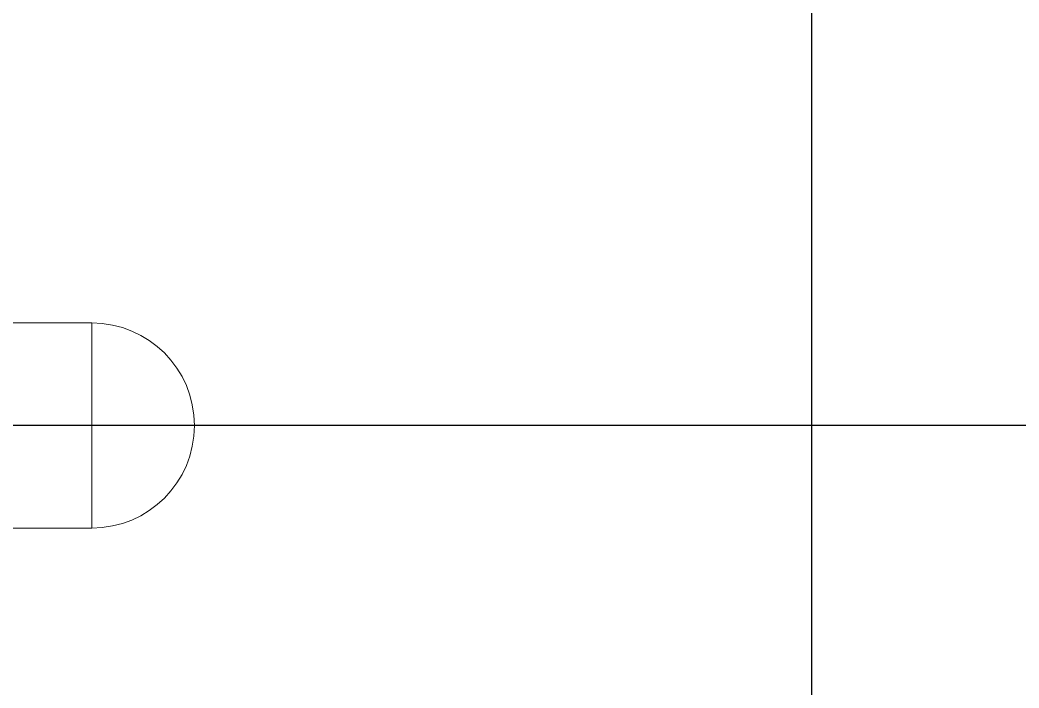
# Model space of a CAD drawing. Header units: metres. Extents: x 75097 to 220695, y -1557923 to -1361206.
# Drawn here: x 115643 to 118224, y -1463116 to -1461390 of the extents above; entities that cross this region are included whole.
import ezdxf

# ---------------------------------------------------------------- set-up
doc = ezdxf.new("R2010")
doc.units = ezdxf.units.M
doc.layers.get('0').update_dxf_attribs({"lineweight": 0})
doc.layers.add('A-100 - Copy$0$axes', color=8, linetype='Continuous')
for name, color, linetype, lineweight in [('A-100 - Copy$0$Structure', 8, 'Continuous', 9), ('A-100 - Copy$0$Walls', 8, 'Continuous', 0), ('E-LG', 245, 'Continuous', 30)]:
    doc.layers.add(name, color=color, linetype=linetype, lineweight=lineweight)

# ---------------------------------------------------------------- blocks, each defined once
blk = doc.blocks.new('A-100 - Copy')
at = {"layer": 'A-100 - Copy$0$axes'}
blk.add_line((215702.3, -1462437.7, 2.4), (83332.8, -1462437.7, 2.4), dxfattribs=at)
at = {"layer": 'A-100 - Copy$0$Structure', "elevation": 0}
blk.add_lwpolyline([(115298.3, -1462702.7), (115828.3, -1462702.7), (115828.3, -1462172.7), (115298.3, -1462172.7)], close=True, dxfattribs=at)
at = {"layer": 'A-100 - Copy$0$Walls'}
blk.add_arc((115828.3, -1462437.7, 0), 265, 270, 90, dxfattribs=at)

msp = doc.modelspace()

# ---------------------------------------------------------------- linework, layer by layer
at = {"layer": 'E-LG', "color": 1}
msp.add_lwpolyline([(95918.6, -1465252.9), (115237, -1465252.9), (115237, -1465905.8), (115312.2, -1465951), (115227.4, -1465994.9), (115227.4, -1468887.4), (115353.3, -1468943.6), (115222.3, -1468991.3), (115222.3, -1469278.5), (117688, -1469278.5), (117688, -1457043.1), (117707.4, -1457137.3), (119892.6, -1457137.3), (120092.1, -1457027.5), (120092.1, -1469278.5), (145729.7, -1469278.5), (145828.3, -1469612.5), (145828.3, -1469267.5), (145828.3, -1465482), (145334.4, -1465482), (145278.1, -1465376.4)], dxfattribs=at)

# ---------------------------------------------------------------- next in the draw order: block references
msp.add_blockref('A-100 - Copy', (0, 0))

doc.saveas('drawing.dxf')
